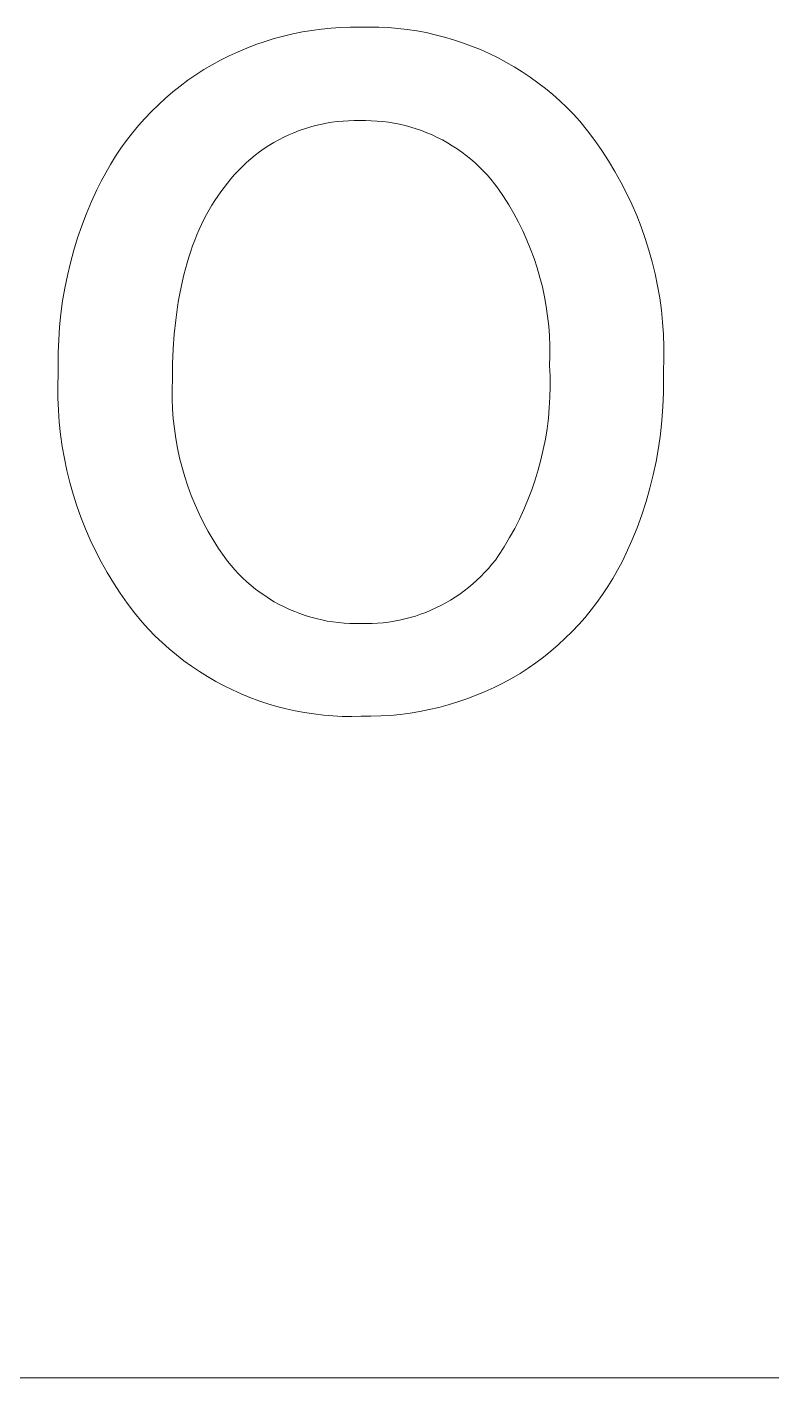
# Model space of a CAD drawing. Header units: millimetres. Extents: x -1246 to 2331, y -493 to 2006.
# Drawn here: x 1244.8 to 1273, y -292.9 to -241.7 of the extents above; entities that cross this region are included whole.
import ezdxf

# ---------------------------------------------------------------- set-up
doc = ezdxf.new("R2010")
doc.units = ezdxf.units.MM
doc.header["$MEASUREMENT"] = 0
doc.layers.add('Domyślny', color=7, linetype='Continuous', true_color=0x000000)

msp = doc.modelspace()

# ---------------------------------------------------------------- linework, layer by layer
at = {"layer": 'Domyślny', "color": 18, "lineweight": 15, "true_color": 0x000000}
for p, q in [((1254.499, -242.073), (1254.854, -241.989)), ((1254.854, -241.989), (1255.212, -241.917)), ((1255.212, -241.917), (1255.572, -241.856)), ((1255.572, -241.856), (1255.934, -241.808)), ((1255.934, -241.808), (1256.297, -241.772)), ((1256.297, -241.772), (1256.662, -241.748)), ((1256.662, -241.748), (1257.027, -241.737)), ((1257.027, -241.737), (1257.392, -241.737)), ((1257.392, -241.737), (1257.751, -241.73)), ((1257.751, -241.73), (1258.111, -241.735)), ((1258.111, -241.735), (1258.471, -241.752)), ((1258.471, -241.752), (1258.829, -241.782)), ((1258.829, -241.782), (1259.187, -241.823)), ((1259.187, -241.823), (1259.543, -241.877)), ((1259.543, -241.877), (1259.896, -241.943)), ((1259.896, -241.943), (1260.248, -242.02)), ((1260.248, -242.02), (1260.596, -242.11)), ((1252.776, -242.668), (1253.112, -242.526)), ((1253.112, -242.526), (1253.453, -242.395)), ((1253.453, -242.395), (1253.798, -242.276)), ((1253.798, -242.276), (1254.147, -242.169)), ((1254.147, -242.169), (1254.499, -242.073)), ((1260.596, -242.11), (1260.942, -242.211)), ((1260.942, -242.211), (1261.283, -242.324)), ((1261.283, -242.324), (1261.621, -242.449)), ((1261.621, -242.449), (1261.954, -242.585)), ((1251.798, -243.16), (1252.118, -242.985)), ((1252.118, -242.985), (1252.444, -242.821)), ((1252.444, -242.821), (1252.776, -242.668)), ((1261.954, -242.585), (1262.283, -242.732)), ((1262.283, -242.732), (1262.606, -242.89)), ((1262.606, -242.89), (1262.923, -243.059)), ((1250.878, -243.748), (1251.177, -243.541)), ((1251.177, -243.541), (1251.483, -243.345)), ((1251.483, -243.345), (1251.798, -243.16)), ((1262.923, -243.059), (1263.235, -243.239)), ((1263.235, -243.239), (1263.541, -243.429)), ((1263.541, -243.429), (1263.84, -243.63)), ((1250.302, -244.191), (1250.586, -243.964)), ((1250.586, -243.964), (1250.878, -243.748)), ((1263.84, -243.63), (1264.131, -243.84)), ((1264.131, -243.84), (1264.416, -244.06)), ((1264.416, -244.06), (1264.693, -244.29)), ((1249.758, -244.672), (1250.026, -244.427)), ((1250.026, -244.427), (1250.302, -244.191)), ((1264.693, -244.29), (1264.962, -244.529)), ((1264.962, -244.529), (1265.223, -244.777)), ((1249.247, -245.19), (1249.498, -244.926)), ((1249.498, -244.926), (1249.758, -244.672)), ((1265.223, -244.777), (1265.475, -245.034)), ((1265.475, -245.034), (1265.718, -245.299)), ((1248.773, -245.741), (1249.006, -245.461)), ((1249.006, -245.461), (1249.247, -245.19)), ((1255.293, -245.585), (1255.092, -245.655)), ((1255.497, -245.521), (1255.293, -245.585)), ((1255.702, -245.465), (1255.497, -245.521)), ((1255.91, -245.416), (1255.702, -245.465)), ((1256.119, -245.374), (1255.91, -245.416)), ((1256.329, -245.339), (1256.119, -245.374)), ((1256.54, -245.311), (1256.329, -245.339)), ((1256.753, -245.291), (1256.54, -245.311)), ((1256.965, -245.279), (1256.753, -245.291)), ((1257.178, -245.273), (1256.965, -245.279)), ((1257.392, -245.275), (1257.178, -245.273)), ((1257.608, -245.273), (1257.392, -245.275)), ((1257.824, -245.278), (1257.608, -245.273)), ((1258.04, -245.29), (1257.824, -245.278)), ((1258.255, -245.31), (1258.04, -245.29)), ((1258.47, -245.337), (1258.255, -245.31)), ((1258.684, -245.372), (1258.47, -245.337)), ((1258.896, -245.414), (1258.684, -245.372)), ((1259.106, -245.464), (1258.896, -245.414)), ((1259.315, -245.52), (1259.106, -245.464)), ((1259.522, -245.584), (1259.315, -245.52)), ((1259.726, -245.655), (1259.522, -245.584)), ((1265.718, -245.299), (1266.01, -245.66)), ((1248.338, -246.323), (1248.551, -246.028)), ((1248.551, -246.028), (1248.773, -245.741)), ((1254.129, -246.109), (1253.947, -246.22)), ((1254.315, -246.005), (1254.129, -246.109)), ((1254.505, -245.908), (1254.315, -246.005)), ((1254.698, -245.817), (1254.505, -245.908)), ((1254.894, -245.733), (1254.698, -245.817)), ((1255.092, -245.655), (1254.894, -245.733)), ((1259.928, -245.733), (1259.726, -245.655)), ((1260.127, -245.818), (1259.928, -245.733)), ((1260.323, -245.91), (1260.127, -245.818)), ((1260.515, -246.008), (1260.323, -245.91)), ((1260.704, -246.113), (1260.515, -246.008)), ((1260.89, -246.225), (1260.704, -246.113)), ((1266.01, -245.66), (1266.29, -246.031)), ((1266.29, -246.031), (1266.557, -246.412)), ((1247.944, -246.933), (1248.136, -246.625)), ((1248.136, -246.625), (1248.338, -246.323)), ((1253.425, -246.588), (1253.259, -246.722)), ((1253.594, -246.459), (1253.425, -246.588)), ((1253.769, -246.336), (1253.594, -246.459)), ((1253.947, -246.22), (1253.769, -246.336)), ((1261.071, -246.343), (1260.89, -246.225)), ((1261.248, -246.467), (1261.071, -246.343)), ((1261.421, -246.597), (1261.248, -246.467)), ((1261.589, -246.733), (1261.421, -246.597)), ((1266.557, -246.412), (1266.811, -246.801)), ((1247.763, -247.248), (1247.944, -246.933)), ((1252.943, -247.008), (1252.793, -247.159)), ((1253.099, -246.863), (1252.943, -247.008)), ((1253.259, -246.722), (1253.099, -246.863)), ((1261.752, -246.875), (1261.589, -246.733)), ((1261.911, -247.022), (1261.752, -246.875)), ((1262.064, -247.175), (1261.911, -247.022)), ((1266.811, -246.801), (1267.051, -247.199)), ((1247.433, -247.896), (1247.592, -247.569)), ((1247.592, -247.569), (1247.763, -247.248)), ((1252.374, -247.642), (1252.246, -247.812)), ((1252.508, -247.476), (1252.374, -247.642)), ((1252.647, -247.315), (1252.508, -247.476)), ((1252.793, -247.159), (1252.647, -247.315)), ((1262.212, -247.333), (1262.064, -247.175)), ((1262.354, -247.496), (1262.212, -247.333)), ((1262.49, -247.664), (1262.354, -247.496)), ((1267.051, -247.199), (1267.278, -247.604)), ((1267.278, -247.604), (1267.491, -248.017)), ((1247.227, -248.342), (1247.433, -247.896)), ((1252.01, -248.136), (1251.897, -248.304)), ((1252.126, -247.972), (1252.01, -248.136)), ((1252.246, -247.812), (1252.126, -247.972)), ((1262.621, -247.836), (1262.49, -247.664)), ((1262.832, -248.147), (1262.621, -247.836)), ((1263.031, -248.464), (1262.832, -248.147)), ((1267.491, -248.017), (1267.689, -248.437)), ((1247.036, -248.795), (1247.227, -248.342)), ((1251.684, -248.654), (1251.583, -248.835)), ((1251.789, -248.477), (1251.684, -248.654)), ((1251.897, -248.304), (1251.789, -248.477)), ((1263.22, -248.788), (1263.031, -248.464)), ((1267.689, -248.437), (1267.874, -248.864)), ((1246.86, -249.254), (1247.036, -248.795)), ((1251.486, -249.021), (1251.393, -249.211)), ((1251.583, -248.835), (1251.486, -249.021)), ((1263.397, -249.119), (1263.22, -248.788)), ((1263.563, -249.455), (1263.397, -249.119)), ((1267.874, -248.864), (1268.043, -249.296)), ((1246.699, -249.718), (1246.86, -249.254)), ((1251.217, -249.603), (1251.135, -249.806)), ((1251.303, -249.405), (1251.217, -249.603)), ((1251.393, -249.211), (1251.303, -249.405)), ((1263.716, -249.797), (1263.563, -249.455)), ((1268.043, -249.296), (1268.198, -249.734)), ((1246.425, -250.662), (1246.554, -250.187)), ((1246.554, -250.187), (1246.699, -249.718)), ((1251.057, -250.014), (1250.982, -250.225)), ((1251.135, -249.806), (1251.057, -250.014)), ((1263.858, -250.145), (1263.716, -249.797)), ((1263.988, -250.496), (1263.858, -250.145)), ((1268.198, -249.734), (1268.338, -250.177)), ((1268.338, -250.177), (1268.463, -250.625)), ((1246.311, -251.14), (1246.425, -250.662)), ((1250.845, -250.661), (1250.782, -250.886)), ((1250.912, -250.441), (1250.845, -250.661)), ((1250.982, -250.225), (1250.912, -250.441)), ((1264.105, -250.853), (1263.988, -250.496)), ((1268.463, -250.625), (1268.572, -251.077)), ((1246.214, -251.621), (1246.311, -251.14)), ((1250.723, -251.115), (1250.667, -251.348)), ((1250.782, -250.886), (1250.723, -251.115)), ((1264.21, -251.213), (1264.105, -250.853)), ((1264.302, -251.576), (1264.21, -251.213)), ((1268.572, -251.077), (1268.667, -251.532)), ((1246.132, -252.106), (1246.214, -251.621)), ((1250.616, -251.585), (1250.568, -251.827)), ((1250.667, -251.348), (1250.616, -251.585)), ((1264.381, -251.943), (1264.302, -251.576)), ((1268.667, -251.532), (1268.745, -251.99)), ((1246.067, -252.593), (1246.132, -252.106)), ((1250.524, -252.073), (1250.484, -252.324)), ((1250.568, -251.827), (1250.524, -252.073)), ((1264.448, -252.312), (1264.381, -251.943)), ((1268.745, -251.99), (1268.808, -252.45)), ((1246.018, -253.082), (1246.067, -252.593)), ((1250.484, -252.324), (1250.415, -252.838)), ((1264.501, -252.683), (1264.448, -252.312)), ((1264.542, -253.056), (1264.501, -252.683)), ((1268.808, -252.45), (1268.855, -252.912)), ((1245.985, -253.572), (1246.018, -253.082)), ((1250.415, -252.838), (1250.361, -253.369)), ((1264.57, -253.43), (1264.542, -253.056)), ((1268.855, -252.912), (1268.887, -253.376)), ((1245.968, -254.063), (1245.985, -253.572)), ((1250.361, -253.369), (1250.323, -253.918)), ((1264.584, -253.805), (1264.57, -253.43)), ((1268.887, -253.376), (1268.903, -253.84)), ((1245.968, -254.555), (1245.968, -254.063)), ((1250.323, -253.918), (1250.3, -254.484)), ((1264.575, -254.555), (1264.586, -254.18)), ((1264.586, -254.18), (1264.584, -253.805)), ((1268.903, -253.84), (1268.903, -254.305)), ((1245.968, -254.852), (1245.968, -254.555)), ((1250.3, -254.484), (1250.292, -255.067)), ((1264.593, -254.953), (1264.575, -254.555)), ((1268.903, -254.305), (1268.887, -254.769)), ((1268.887, -254.769), (1268.887, -255.067)), ((1245.954, -255.315), (1245.968, -254.852)), ((1245.955, -255.778), (1245.954, -255.315)), ((1250.292, -255.067), (1250.28, -255.442)), ((1264.597, -255.352), (1264.593, -254.953)), ((1268.887, -255.067), (1268.885, -255.589)), ((1245.973, -256.24), (1245.955, -255.778)), ((1250.28, -255.442), (1250.282, -255.817)), ((1250.282, -255.817), (1250.296, -256.192)), ((1264.565, -256.149), (1264.588, -255.751)), ((1264.588, -255.751), (1264.597, -255.352)), ((1268.885, -255.589), (1268.866, -256.112)), ((1246.006, -256.701), (1245.973, -256.24)), ((1250.296, -256.192), (1250.324, -256.566)), ((1264.529, -256.547), (1264.565, -256.149)), ((1268.866, -256.112), (1268.828, -256.633)), ((1246.054, -257.162), (1246.006, -256.701)), ((1250.324, -256.566), (1250.364, -256.939)), ((1264.479, -256.943), (1264.529, -256.547)), ((1268.828, -256.633), (1268.773, -257.152)), ((1246.118, -257.62), (1246.054, -257.162)), ((1250.364, -256.939), (1250.418, -257.31)), ((1250.418, -257.31), (1250.484, -257.679)), ((1264.338, -257.728), (1264.415, -257.337)), ((1264.415, -257.337), (1264.479, -256.943)), ((1268.773, -257.152), (1268.7, -257.67)), ((1246.198, -258.076), (1246.118, -257.62)), ((1250.484, -257.679), (1250.564, -258.045)), ((1264.248, -258.117), (1264.338, -257.728)), ((1268.7, -257.67), (1268.608, -258.184)), ((1246.293, -258.528), (1246.198, -258.076)), ((1250.564, -258.045), (1250.656, -258.409)), ((1264.145, -258.502), (1264.248, -258.117)), ((1268.608, -258.184), (1268.499, -258.695)), ((1246.403, -258.978), (1246.293, -258.528)), ((1250.656, -258.409), (1250.761, -258.769)), ((1250.761, -258.769), (1250.878, -259.125)), ((1263.899, -259.261), (1264.028, -258.884)), ((1264.028, -258.884), (1264.145, -258.502)), ((1268.499, -258.695), (1268.373, -259.202)), ((1246.529, -259.423), (1246.403, -258.978)), ((1250.878, -259.125), (1251.007, -259.477)), ((1263.757, -259.634), (1263.899, -259.261)), ((1268.373, -259.202), (1268.228, -259.704)), ((1246.669, -259.864), (1246.529, -259.423)), ((1246.825, -260.3), (1246.669, -259.864)), ((1251.007, -259.477), (1251.149, -259.825)), ((1251.149, -259.825), (1251.303, -260.167)), ((1263.602, -260.002), (1263.757, -259.634)), ((1268.228, -259.704), (1268.067, -260.201)), ((1246.995, -260.73), (1246.825, -260.3)), ((1251.303, -260.167), (1251.469, -260.503)), ((1263.255, -260.72), (1263.435, -260.364)), ((1263.435, -260.364), (1263.602, -260.002)), ((1268.067, -260.201), (1267.889, -260.692)), ((1247.179, -261.154), (1246.995, -260.73)), ((1251.469, -260.503), (1251.646, -260.834)), ((1251.646, -260.834), (1251.835, -261.158)), ((1263.063, -261.07), (1263.255, -260.72)), ((1267.889, -260.692), (1267.693, -261.177)), ((1247.378, -261.572), (1247.179, -261.154)), ((1251.835, -261.158), (1252.035, -261.475)), ((1262.645, -261.75), (1262.86, -261.414)), ((1262.86, -261.414), (1263.063, -261.07)), ((1267.693, -261.177), (1267.481, -261.654)), ((1247.591, -261.983), (1247.378, -261.572)), ((1252.035, -261.475), (1252.246, -261.785)), ((1252.246, -261.785), (1252.375, -261.956)), ((1252.375, -261.956), (1252.511, -262.123)), ((1262.391, -262.08), (1262.521, -261.917)), ((1262.521, -261.917), (1262.645, -261.75)), ((1267.481, -261.654), (1267.323, -261.981)), ((1247.818, -262.386), (1247.591, -261.983)), ((1248.058, -262.781), (1247.818, -262.386)), ((1252.511, -262.123), (1252.652, -262.285)), ((1252.652, -262.285), (1252.799, -262.442)), ((1252.799, -262.442), (1252.951, -262.593)), ((1261.97, -262.542), (1262.115, -262.393)), ((1262.115, -262.393), (1262.256, -262.239)), ((1262.256, -262.239), (1262.391, -262.08)), ((1267.153, -262.302), (1266.973, -262.616)), ((1267.323, -261.981), (1267.153, -262.302)), ((1248.311, -263.168), (1248.058, -262.781)), ((1252.951, -262.593), (1253.108, -262.739)), ((1253.108, -262.739), (1253.271, -262.88)), ((1253.271, -262.88), (1253.438, -263.015)), ((1261.339, -263.087), (1261.504, -262.959)), ((1261.504, -262.959), (1261.664, -262.825)), ((1261.664, -262.825), (1261.819, -262.686)), ((1261.819, -262.686), (1261.97, -262.542)), ((1266.782, -262.925), (1266.581, -263.227)), ((1266.973, -262.616), (1266.782, -262.925)), ((1248.578, -263.547), (1248.311, -263.168)), ((1253.438, -263.015), (1253.609, -263.144)), ((1253.609, -263.144), (1253.785, -263.267)), ((1253.785, -263.267), (1253.965, -263.384)), ((1253.965, -263.384), (1254.149, -263.495)), ((1254.149, -263.495), (1254.337, -263.599)), ((1260.641, -263.542), (1260.821, -263.437)), ((1260.821, -263.437), (1260.998, -263.327)), ((1260.998, -263.327), (1261.171, -263.21)), ((1261.171, -263.21), (1261.339, -263.087)), ((1266.581, -263.227), (1266.369, -263.522)), ((1248.857, -263.916), (1248.578, -263.547)), ((1249.148, -264.275), (1248.857, -263.916)), ((1254.337, -263.599), (1254.529, -263.696)), ((1254.529, -263.696), (1254.723, -263.787)), ((1254.723, -263.787), (1254.921, -263.871)), ((1254.921, -263.871), (1255.121, -263.949)), ((1255.121, -263.949), (1255.324, -264.019)), ((1255.324, -264.019), (1255.529, -264.082)), ((1259.495, -264.038), (1259.692, -263.972)), ((1259.692, -263.972), (1259.888, -263.899)), ((1259.888, -263.899), (1260.08, -263.819)), ((1260.08, -263.819), (1260.27, -263.733)), ((1260.27, -263.733), (1260.457, -263.641)), ((1260.457, -263.641), (1260.641, -263.542)), ((1266.148, -263.81), (1265.917, -264.09)), ((1266.369, -263.522), (1266.148, -263.81)), ((1249.39, -264.54), (1249.148, -264.275)), ((1255.529, -264.082), (1255.737, -264.138)), ((1255.737, -264.138), (1255.946, -264.187)), ((1255.946, -264.187), (1256.156, -264.228)), ((1256.156, -264.228), (1256.368, -264.263)), ((1256.368, -264.263), (1256.582, -264.289)), ((1256.582, -264.289), (1256.795, -264.309)), ((1256.795, -264.309), (1257.01, -264.321)), ((1257.01, -264.321), (1257.225, -264.325)), ((1257.225, -264.325), (1257.439, -264.323)), ((1257.439, -264.323), (1257.648, -264.326)), ((1257.648, -264.326), (1257.856, -264.322)), ((1257.856, -264.322), (1258.064, -264.311)), ((1258.064, -264.311), (1258.272, -264.293)), ((1258.272, -264.293), (1258.479, -264.268)), ((1258.479, -264.268), (1258.685, -264.235)), ((1258.685, -264.235), (1258.89, -264.196)), ((1258.89, -264.196), (1259.093, -264.151)), ((1259.093, -264.151), (1259.295, -264.098)), ((1259.295, -264.098), (1259.495, -264.038)), ((1265.677, -264.362), (1265.428, -264.626)), ((1265.917, -264.09), (1265.677, -264.362)), ((1249.641, -264.796), (1249.39, -264.54)), ((1249.9, -265.044), (1249.641, -264.796)), ((1250.168, -265.283), (1249.9, -265.044)), ((1265.17, -264.881), (1264.904, -265.127)), ((1265.428, -264.626), (1265.17, -264.881)), ((1250.443, -265.512), (1250.168, -265.283)), ((1250.726, -265.732), (1250.443, -265.512)), ((1264.629, -265.365), (1264.346, -265.592)), ((1264.904, -265.127), (1264.629, -265.365)), ((1251.017, -265.943), (1250.726, -265.732)), ((1251.314, -266.143), (1251.017, -265.943)), ((1263.759, -266.019), (1263.455, -266.217)), ((1264.056, -265.811), (1263.759, -266.019)), ((1264.346, -265.592), (1264.056, -265.811)), ((1251.618, -266.333), (1251.314, -266.143)), ((1251.929, -266.513), (1251.618, -266.333)), ((1252.245, -266.682), (1251.929, -266.513)), ((1262.807, -266.579), (1262.475, -266.745)), ((1263.134, -266.403), (1262.807, -266.579)), ((1263.455, -266.217), (1263.134, -266.403)), ((1252.567, -266.84), (1252.245, -266.682)), ((1252.894, -266.987), (1252.567, -266.84)), ((1253.226, -267.123), (1252.894, -266.987)), ((1261.794, -267.042), (1261.447, -267.173)), ((1262.137, -266.899), (1261.794, -267.042)), ((1262.475, -266.745), (1262.137, -266.899)), ((1253.562, -267.248), (1253.226, -267.123)), ((1253.902, -267.361), (1253.562, -267.248)), ((1254.246, -267.462), (1253.902, -267.361)), ((1254.593, -267.552), (1254.246, -267.462)), ((1254.943, -267.63), (1254.593, -267.552)), ((1260.02, -267.583), (1259.656, -267.655)), ((1260.382, -267.498), (1260.02, -267.583)), ((1260.74, -267.401), (1260.382, -267.498)), ((1261.095, -267.293), (1260.74, -267.401)), ((1261.447, -267.173), (1261.095, -267.293)), ((1255.296, -267.695), (1254.943, -267.63)), ((1255.65, -267.749), (1255.296, -267.695)), ((1256.007, -267.791), (1255.65, -267.749)), ((1256.364, -267.821), (1256.007, -267.791)), ((1256.722, -267.838), (1256.364, -267.821)), ((1257.081, -267.844), (1256.722, -267.838)), ((1257.439, -267.837), (1257.081, -267.844)), ((1257.811, -267.837), (1257.439, -267.837)), ((1258.182, -267.825), (1257.811, -267.837)), ((1258.552, -267.801), (1258.182, -267.825)), ((1258.922, -267.765), (1258.552, -267.801)), ((1259.29, -267.716), (1258.922, -267.765)), ((1259.656, -267.655), (1259.29, -267.716)), ((979.012, -292.897), (2330.869, -292.897))]:
    msp.add_line(p, q, dxfattribs=at)

doc.saveas('drawing.dxf')
